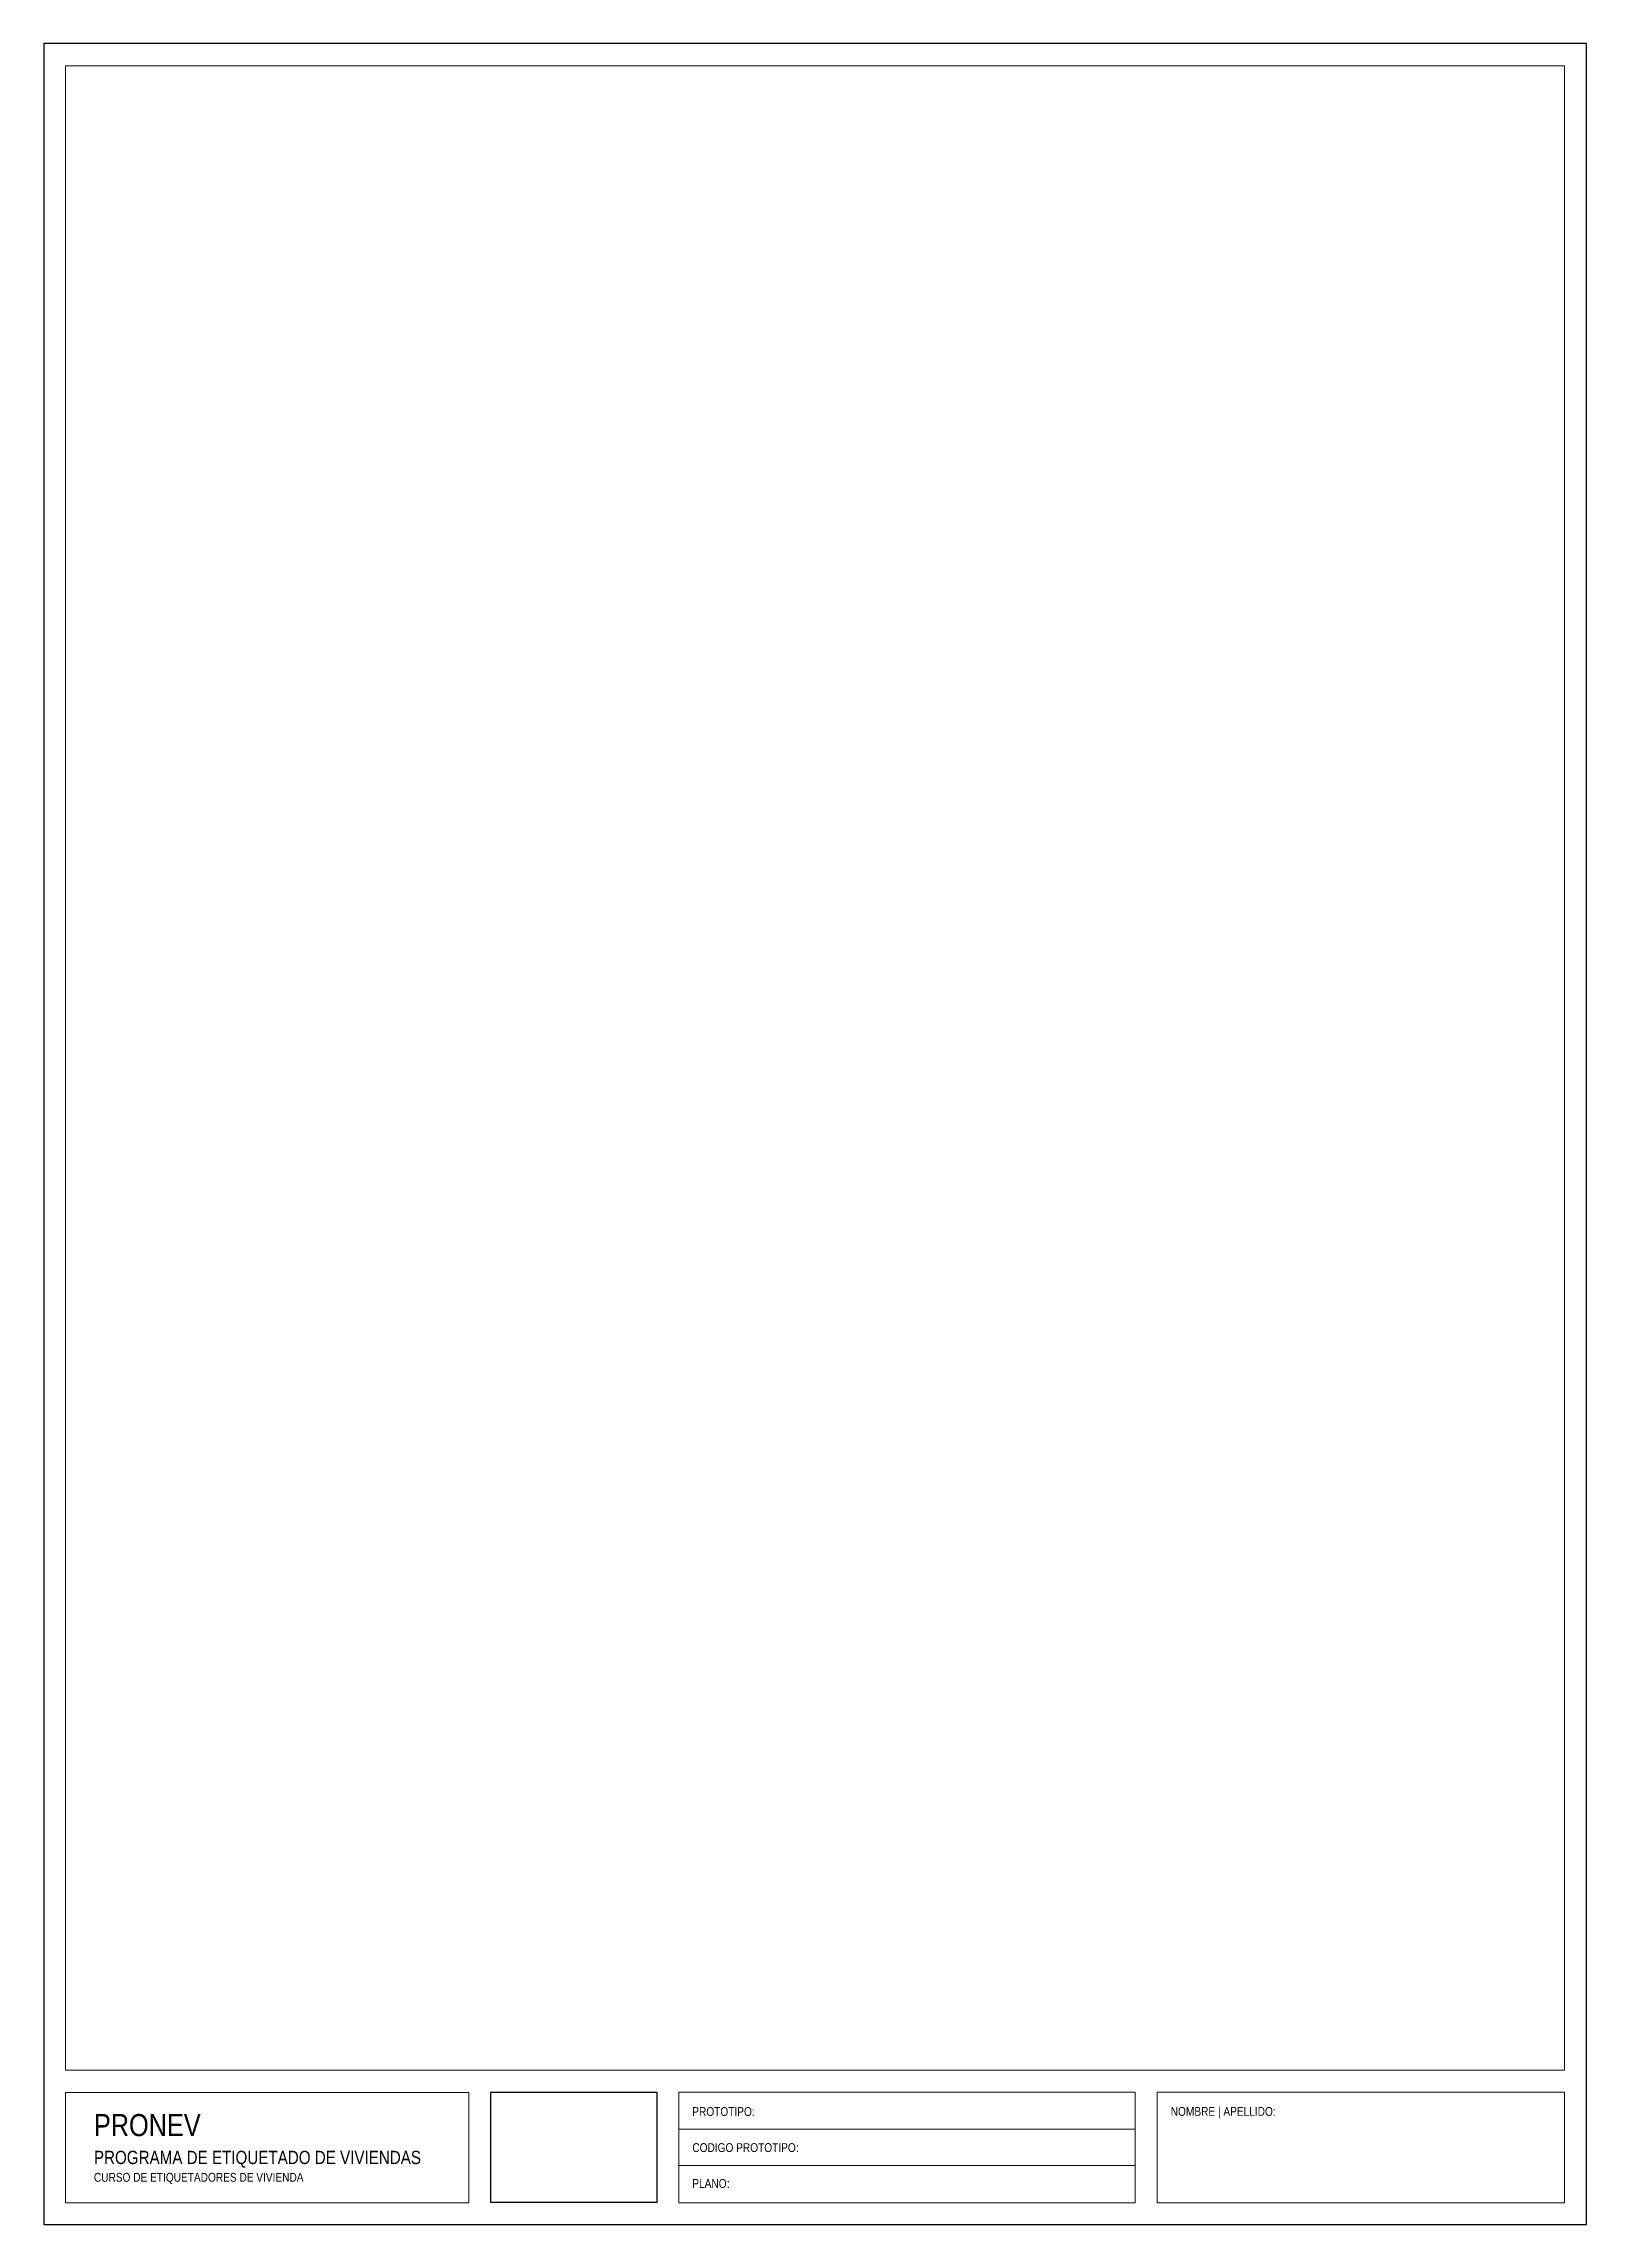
# Model space of a CAD drawing. Header units: millimetres. Extents: x 2095.1 to 2116.1, y 1053.8 to 1083.5.
import ezdxf

# ---------------------------------------------------------------- set-up
doc = ezdxf.new("R2010")
doc.units = ezdxf.units.MM
doc.layers.add('00-Rótulo', color=7, linetype='Continuous', lineweight=20)
doc.styles.get("Standard").update_dxf_attribs({"font": 'arial.ttf'})
picture_1 = doc.add_image_def('image1.png', size_in_pixel=(237, 356))

msp = doc.modelspace()

# ---------------------------------------------------------------- linework, layer by layer
msp.add_lwpolyline([(2095.076, 1053.845), (2116.076, 1053.845), (2116.076, 1083.545), (2095.076, 1083.545)], close=True)
at = {"layer": '00-Rótulo', "ltscale": 4}
for p, q in [((2109.933, 1055.144), (2103.72, 1055.144)), ((2109.933, 1054.646), (2103.72, 1054.646))]:
    msp.add_line(p, q, dxfattribs=at)
for points in [[(2115.777, 1055.944), (2095.374, 1055.944), (2095.374, 1083.243), (2115.777, 1083.243)], [(2095.374, 1055.642), (2100.865, 1055.642), (2100.865, 1054.139), (2095.374, 1054.139)], [(2103.421, 1055.648), (2101.164, 1055.646), (2101.164, 1054.141), (2103.421, 1054.143)], [(2109.933, 1054.141), (2103.72, 1054.141), (2103.72, 1055.646), (2109.933, 1055.646)], [(2115.777, 1055.646), (2110.232, 1055.646), (2110.232, 1054.141), (2115.777, 1054.141)]]:
    msp.add_lwpolyline(points, close=True, dxfattribs=at)

# ---------------------------------------------------------------- texts
at = {"layer": '00-Rótulo', "lineweight": 0, "insert": (2095.76, 1055.348), "char_height": 0.1803, "width": 5.63699, "attachment_point": 1, "line_spacing_factor": 0.999934}
msp.add_mtext('{\\fArial Narrow|b0|i0|c0|p34;\\H1.66667x;PRONEV\\P\\H0.6x;PROGRAMA DE ETIQUETADO DE VIVIENDAS \\P\\H0.66667x;CURSO DE ETIQUETADORES DE VIVIENDA}', dxfattribs=at)
at = {"layer": '00-Rótulo', "lineweight": 0, "char_height": 0.1202, "attachment_point": 1, "line_spacing_factor": 0.999934}
for s, insert in [('{\\fArial Narrow|b0|i0|c0|p34;PROTOTIPO:}', (2103.905, 1055.442)), ('{\\fArial Narrow|b0|i0|c0|p34;NOMBRE | APELLIDO:}', (2110.418, 1055.444)), ('{\\fArial Narrow|b0|i0|c0|p34;CODIGO PROTOTIPO}:', (2103.906, 1054.951)), ('{\\fArial Narrow|b0|i0|c0|p34;PLANO}:', (2103.905, 1054.463))]:
    msp.add_mtext(s, dxfattribs=dict(at, insert=insert))

# ---------------------------------------------------------------- pictures from other files: only their frames are drawn
image = msp.add_image(picture_1, insert=(2103.421, 1054.143), size_in_units=(1.502, 2.257), rotation=90)
image.dxf.flags = 7

doc.saveas('drawing.dxf')
